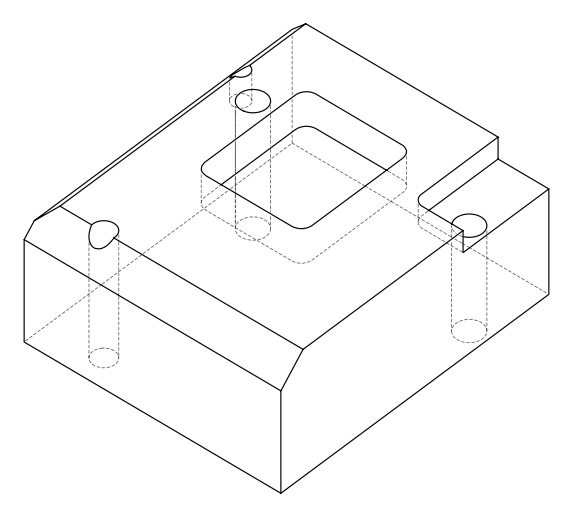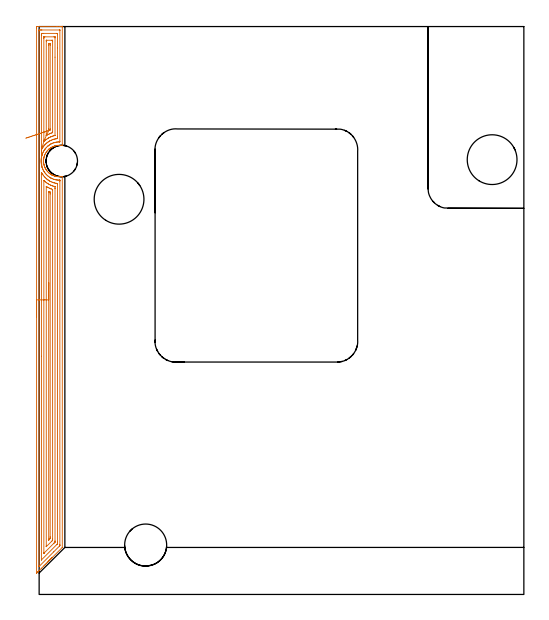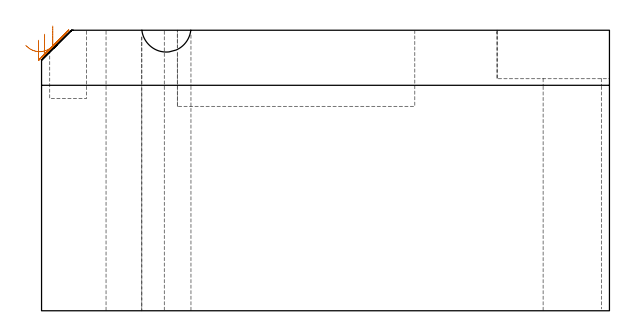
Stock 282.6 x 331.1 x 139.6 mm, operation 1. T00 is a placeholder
(PLAN: 12 operations, 8 tool changes, 73.2 min)
(1 AREA_MILL | FG_CHAMFER_SURFACE | UGT0205_001 | 14.87 min | 36488 mm3)
(2 AREA_MILL_1 | FG_CHAMFER_SURFACE_1 | UGT0205_001 | 22.44 min | 104309 mm3)
(3 MILL_CORNER_NOTCH_RECTANGULAR | CORNER_NOTCH_RECTANGULAR | UGT0201_094 | Follow Part, ap 5, ae 75% | 5.41 min | 142073 mm3)
(4 MILL_RECTANGULAR_POCKET | POCKET_RECTANGULAR_STRAIGHT | NXT0201_012 | Follow Part, ap 4, ae 75% | 27.15 min | 603683 mm3)
(5 MILL_BLIND_HOLE_FROM_SOLID_MATERIAL | STEP1POCKET | NXT0201_012 | Spiral | 0.36 min | 8154 mm3)
(6 INDEXABLE_INSERT_DRILL_THROUGH_HOLE_FROM_SOLID | STEP1HOLE | NXT0302_029 | 0.58 min | 92146 mm3)
(7 INDEXABLE_INSERT_DRILL_THROUGH_HOLE_FROM_SOLID_1 | STEP1HOLE_2 | NXT0302_029 | 0.48 min | 76244 mm3)
(8 SPOT_DRILL | STEP1HOLE_1 | NXT0321_9005460120000 | 0.05 min | 128 mm3)
(9 DRILL_BLIND_HOLE_INTO_CENTER | STEP1HOLE_1 | NXT0301_035 | 0.05 min | 228 mm3)
(10 GUN_DRILL_THROUGH_HOLE | STEP1HOLE_1 | UGT0307_002 | 0.63 min | 3672 mm3)
(11 SPADE_DRILL_TO_ENLARGE_THROUGH_HOLE | STEP1HOLE_1 | UGT0306_006 | 0.59 min | 22113 mm3)
(12 DRILL_TO_ENLARGE_THROUGH_HOLE | STEP1HOLE_1 | UGT0301_058 | 0.6 min | 38709 mm3)
(TOOL UGT0205_001 | Chamfer Mill 20 x 3 x 45 deg. | D20 FL50 Z2)
(TOOL UGT0201_094 | End mill 20 mm | D20 FL38 Z4)
(TOOL NXT0201_012 | ENDMILL 16mm [2P460-1600-NA 1630] | D16 FL38 Z6)
(TOOL NXT0302_029 | Index. Insert Drill 29mm [880-D2900L32-05] | D29 PA176 FL145 Z2)
(TOOL NXT0321_9005460120000 | NC Spot Drill, 142deg, 12mm, Carbide, Uncoated | D12 PA142 FL30 Z2)
(TOOL NXT0301_035 | Carbide Drill 6.4mm [860.1-0640-032A1-MM 2214] | D6.4 PA140 FL53 Z2)
(TOOL UGT0307_002 | Gun Drill 6 mm | D6 PA130 FL24 Z1)
(TOOL UGT0306_006 | Spade Drill 15.5mm | D15.5 PA132 FL10 Z2)
(TOOL UGT0301_058 | Twist Drill 24.5 mm | D24.5 PA118 FL160 Z2)
(OP 1 AREA_MILL)
G17 G21 G94 G90
T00 M6
G54
G17 G0 G90 X-1.5 Y161.75 S1061 M3
G43 Z149.6 H0
Z134.6
G94 G1 Y161.788 Z133.728 F250.
Y161.902 Z132.864
Y162.091 Z132.012
Y162.353 Z131.18
Y162.687 Z130.374
Y163.09 Z129.6
Y163.558 Z128.864
Y164.09 Z128.172
Y164.679 Z127.529
Y165.322 Z126.94
Y166.014 Z126.408
Y166.75 Z125.94
Y167.524 Z125.537
Y168.33 Z125.203
Y169.162 Z124.941
Y170.013 Z124.752
Y170.878 Z124.638
Y171.75 Z124.6
Y330.032
X-1.499 Y330.47 Z124.601
X-1.495 Y330.922 Z124.603
X-1.492 Y331.09 Z124.606
X-1.051 Y331.1 Z125.047
X10.407 Z136.501
X11.809 Z137.905
X12.169 Z138.264
X12.89 Z138.99
X13.133 Z139.232
X13.497 Y331.094 Z139.587
Y331.093 Z139.588
X13.5 Y330.917 Z139.6
Y262.511
X13.493 Y261.68 Z139.593
X13.492 Z139.591
X13.148 Y261.732 Z139.247
X12.761 Y261.781 Z138.86
X12.323 Y261.821 Z138.422
X11.884 Y261.84 Z137.984
X11.445 Y261.839 Z137.545
X11.007 Y261.816 Z137.107
X10.568 Y261.772 Z136.668
X10.13 Y261.704 Z136.23
X9.701 Y261.617 Z135.801
X9.443 Y261.564 Z135.54
X9.256 Y261.513 Z135.351
X9.004 Y261.434 Z135.095
X8.816 Y261.376 Z134.909
X8.377 Y261.219 Z134.476
X8.262 Y261.17 Z134.361
X7.936 Y261.032 Z134.035
X7.5 Y260.823 Z133.6
X7.211 Y260.671 Z133.311
X6.881 Y260.464 Z132.979
X6.791 Y260.408 Z132.891
X6.623 Y260.302 Z132.723
X6.26 Y260.048 Z132.358
X6.088 Y259.918 Z132.188
X5.903 Y259.777 Z132.003
X5.825 Y259.71 Z131.925
X5.747 Y259.643 Z131.846
X5.626 Y259.53 Z131.724
X5.559 Y259.467 Z131.655
X5.414 Y259.334 Z131.514
X5.346 Y259.27 Z131.445
X4.959 Y258.883 Z131.056
X4.871 Y258.785 Z130.969
X4.749 Y258.636 Z130.847
X4.547 Y258.392 Z130.647
X4.241 Y257.99 Z130.339
X3.994 Y257.622 Z130.092
X3.684 Y257.096 Z129.781
X3.457 Y256.652 Z129.556
X3.255 Y256.202 Z129.351
X3.148 Y255.935 Z129.245
X3.118 Y255.859 Z129.214
X3.101 Y255.805 Z129.195
X3.062 Y255.689 Z129.16
X2.955 Y255.357 Z129.052
X2.939 Y255.309 Z129.037
X2.817 Y254.863 Z128.916
X2.747 Y254.542 Z128.845
X2.731 Y254.463 Z128.826
X2.72 Y254.415 Z128.816
X2.646 Y253.969 Z128.742
X2.601 Y253.569 Z128.694
X2.595 Y253.521 Z128.689
X2.583 Y253.345 Z128.678
X2.567 Y253.075 Z128.658
Y253.036 Z128.656
X2.563 Y252.936 Z128.659
X2.559 Y252.673 Z128.653
X2.557 Y252.626 Z128.654
X2.563 Y252.467 Z128.658
X2.566 Y252.386 Z128.663
X2.573 Y252.2 Z128.667
X2.574 Y252.181 Z128.668
X2.611 Y251.734 Z128.705
X2.669 Y251.286 Z128.766
X2.743 Y250.887 Z128.838
X2.75 Y250.84 Z128.847
X2.763 Y250.779 Z128.863
X2.854 Y250.392 Z128.954
X2.966 Y249.992 Z129.065
X2.979 Y249.947 Z129.078
X3.045 Y249.742 Z129.144
X3.119 Y249.539 Z129.213
X3.317 Y249.053 Z129.413
X3.507 Y248.644 Z129.607
X3.527 Y248.603 Z129.627
X3.761 Y248.159 Z129.859
X3.858 Y247.992 Z129.958
X3.875 Y247.965 Z129.974
X3.911 Y247.906 Z130.011
X3.993 Y247.775 Z130.093
X4.237 Y247.424 Z130.333
X4.315 Y247.31 Z130.414
X4.346 Y247.266 Z130.444
X4.601 Y246.937 Z130.701
X4.87 Y246.618 Z130.969
X5.097 Y246.372 Z131.196
X5.417 Y246.059 Z131.515
X5.559 Y245.931 Z131.655
X5.681 Y245.819 Z131.78
X5.747 Y245.76 Z131.846
X6.087 Y245.478 Z132.185
X6.294 Y245.326 Z132.39
X6.354 Y245.282 Z132.451
X6.624 Y245.094 Z132.722
X6.858 Y244.949 Z132.958
X7.048 Y244.831 Z133.147
X7.261 Y244.709 Z133.36
X7.322 Y244.675 Z133.419
X7.405 Y244.627 Z133.504
X7.479 Y244.585 Z133.578
X7.589 Y244.533 Z133.687
X7.763 Y244.452 Z133.856
X7.938 Y244.368 Z134.033
X8.075 Y244.31 Z134.172
X8.377 Y244.182 Z134.476
X8.644 Y244.086 Z134.741
X8.814 Y244.024 Z134.912
X9.159 Y243.919 Z135.258
X9.254 Y243.89 Z135.352
X9.525 Y243.822 Z135.622
X9.682 Y243.782 Z135.78
X9.913 Y243.733 Z136.013
X10.11 Y243.691 Z136.21
X11.007 Y243.589 Z137.107
X11.445 Y243.561 Z137.545
X11.884 Y243.56 Z137.984
X12.321 Y243.579 Z138.421
X12.761 Y243.617 Z138.861
X13.051 Y243.654 Z139.151
X13.345 Y243.7 Z139.445
X13.492 Y243.727 Z139.592
X13.494 Y243.722 Z139.594
X13.5 Y243.692 Z139.6
X13.501 Y27.421 Z139.599
X13.498 Y27.401 Z139.597
Y27.397
X7.763 Y21.661 Z133.859
X7.626 Y21.525 Z133.724
X7.461 Y21.36 Z133.559
X7.322 Y21.22 Z133.418
X7.179 Y21.078 Z133.277
X7.027 Y20.925 Z133.124
X6.881 Y20.779 Z132.977
X6.732 Y20.631 Z132.83
X6.592 Y20.491 Z132.69
X6.441 Y20.338 Z132.536
X6.285 Y20.183 Z132.382
X6.158 Y20.057 Z132.256
X6. Y19.897 Z132.095
X5.837 Y19.736 Z131.935
X5.723 Y19.622 Z131.821
X5.559 Y19.457 Z131.654
X5.39 Y19.289 Z131.488
X5.119 Y19.018 Z131.217
X4.944 Y18.842 Z131.04
X4.381 Y18.281 Z130.481
X4.05 Y17.948 Z130.146
X3.446 Y17.346 Z129.546
X2.769 Y16.668 Z128.867
X1.366 Y15.265 Z127.465
X0.025 Y13.924 Z126.123
X-0.541 Y13.359 Z125.558
X-0.757 Y13.142 Z125.34
X-0.869 Y13.03 Z125.229
X-1.317 Y12.583 Z124.782
X-1.491 Y12.417 Z124.608
X-1.499 Y12.413 Z124.6
X-1.5 Y171.75
X-0.086 Z126.014
X-0.085 Y328.597 Z126.015
X-0.084 Y328.682 Z126.016
X-0.079 Y329.077 Z126.021
X0.307 Y329.093 Z126.407
X0.712 Y329.098 Z126.812
X1.181 Y329.1 Z127.281
X1.593 Z127.693
X11.986 Y329.099 Z138.086
X12.02 Y329.098 Z138.12
X12.055 Y329.094 Z138.155
X12.079 Y329.09 Z138.179
X12.08 Y329.062 Z138.18
X12.085 Y328.767 Z138.185
Y264.299
X12.08 Y263.895 Z138.18
X12.079 Y263.853 Z138.179
X12.019 Y263.845 Z138.119
X11.891 Y263.842 Z137.991
X11.743 Y263.838 Z137.843
X11.288 Y263.822 Z137.388
X10.898 Y263.8 Z136.998
X10.407 Y263.749 Z136.507
X10.112 Y263.704 Z136.212
X9.525 Y263.595 Z135.625
X9.37 Y263.563 Z135.47
X8.754 Y263.405 Z134.854
X8.67 Y263.379 Z134.77
X8.644 Y263.37 Z134.744
X8.02 Y263.144 Z134.12
X7.763 Y263.036 Z133.863
X7.402 Y262.877 Z133.502
X6.881 Y262.627 Z132.981
X6.805 Y262.589 Z132.905
X6.662 Y262.511 Z132.762
X6.254 Y262.253 Z132.354
X6. Y262.087 Z132.1
X5.726 Y261.895 Z131.826
X5.339 Y261.617 Z131.439
X5.216 Y261.518 Z131.316
X5.119 Y261.435 Z131.219
X4.749 Y261.098 Z130.849
X4.35 Y260.723 Z130.45
X4.293 Y260.666 Z130.393
X4.237 Y260.606 Z130.337
X3.874 Y260.198 Z129.974
X3.568 Y259.828 Z129.668
X3.474 Y259.708 Z129.574
X3.356 Y259.549 Z129.456
X3.105 Y259.189 Z129.205
X2.934 Y258.934 Z129.034
X2.762 Y258.643 Z128.862
X2.475 Y258.141 Z128.575
X2.44 Y258.075 Z128.54
X2.422 Y258.04 Z128.522
X2.156 Y257.469 Z128.256
X2.014 Y257.146 Z128.114
X1.893 Y256.842 Z127.993
X1.689 Y256.252 Z127.789
X1.675 Y256.21 Z127.775
X1.665 Y256.179 Z127.765
X1.593 Y255.931 Z127.693
X1.477 Y255.475 Z127.577
X1.451 Y255.357 Z127.551
X1.326 Y254.735 Z127.426
X1.28 Y254.463 Z127.38
X1.216 Y253.952 Z127.316
X1.182 Y253.569 Z127.282
X1.155 Y253.119 Z127.255
X1.149 Y252.675 Z127.249
X1.161 Y252.22 Z127.261
X1.187 Y251.781 Z127.287
X1.241 Y251.244 Z127.341
X1.289 Y250.887 Z127.389
X1.423 Y250.165 Z127.523
X1.463 Y249.992 Z127.563
X1.593 Y249.47 Z127.693
X1.7 Y249.098 Z127.8
X1.719 Y249.034 Z127.819
X1.751 Y248.938 Z127.851
X1.918 Y248.494 Z128.018
X2.037 Y248.204 Z128.137
X2.154 Y247.928 Z128.254
X2.411 Y247.374 Z128.511
X2.445 Y247.31 Z128.545
X2.475 Y247.254 Z128.575
X2.775 Y246.721 Z128.875
X2.965 Y246.416 Z129.065
X3.356 Y245.85 Z129.456
X3.61 Y245.521 Z129.71
X3.895 Y245.177 Z129.995
X4.237 Y244.795 Z130.337
X4.402 Y244.627 Z130.502
X4.772 Y244.279 Z130.872
X5.119 Y243.973 Z131.219
X5.41 Y243.733 Z131.51
X6. Y243.31 Z132.1
X6.762 Y242.839 Z132.862
X6.881 Y242.772 Z132.981
X7.025 Y242.693 Z133.125
X7.763 Y242.364 Z133.863
X8.52 Y242.07 Z134.62
X8.644 Y242.031 Z134.744
X8.926 Y241.945 Z135.026
X9.525 Y241.8 Z135.625
X9.709 Y241.758 Z135.809
X10.094 Y241.696 Z136.194
X10.407 Y241.656 Z136.507
X10.727 Y241.62 Z136.827
X11.288 Y241.579 Z137.388
X11.661 Y241.566 Z137.761
X11.982 Y241.562 Z138.082
X12.047 Y241.56 Z138.147
X12.073 Y241.558 Z138.173
X12.079 Y241.533 Z138.179
X12.081 Y241.455 Z138.181
X12.085 Y241.136 Z138.185
X12.086 Y241.05 Z138.186
X12.085 Y29.125 Z138.185
X12.082 Y28.721 Z138.182
X12.079 Y28.519 Z138.179
X12.07 Y28.431 Z138.17
X12.023 Y28.38 Z138.123
X11.88 Y28.231 Z137.98
X8.501 Y24.85 Z134.601
X0.042 Y16.392 Z126.142
X-0.054 Y16.298 Z126.046
X-0.074 Y16.281 Z126.026
X-0.079 Y16.28 Z126.021
X-0.08 Y16.282 Z126.02
X-0.083 Y16.328 Z126.017
X-0.085 Y16.522 Z126.015
X-0.086 Y16.607 Z126.014
Y171.75
X1.328 Z127.428
X1.329 Y244.896 Z127.429
X1.33 Y245.521 Z127.43
X1.331 Y245.787 Z127.431
X1.335 Y246.031 Z127.435
X1.593 Y245.594 Z127.693
X1.693 Y245.42 Z127.793
X2.224 Y244.627 Z128.324
X2.475 Y244.279 Z128.575
X2.913 Y243.733 Z129.013
X3.356 Y243.231 Z129.456
X3.752 Y242.839 Z129.852
X4.237 Y242.394 Z130.337
X4.477 Y242.187 Z130.577
X4.773 Y241.945 Z130.873
X5.119 Y241.696 Z131.219
X5.317 Y241.558 Z131.417
X5.821 Y241.232 Z131.921
X6. Y241.124 Z132.1
X6.123 Y241.05 Z132.223
X6.614 Y240.787 Z132.714
X6.881 Y240.665 Z132.981
X7.558 Y240.363 Z133.658
X7.763 Y240.285 Z133.863
X8.106 Y240.156 Z134.206
X8.644 Y239.994 Z134.744
X8.866 Y239.931 Z134.966
X9.525 Y239.781 Z135.625
X9.973 Y239.701 Z136.073
X10.407 Y239.643 Z136.507
X10.527 Y239.626 Z136.627
X10.617 Y239.61 Z136.717
X10.665 Y239.599 Z136.765
X10.666 Y239.53 Z136.766
X10.67 Y239.262 Z136.77
X10.671 Y238.994 Z136.771
Y30.645
X10.67 Y30.02 Z136.77
X10.669 Y29.754 Z136.769
X10.665 Y29.487 Z136.765
X10.407 Y29.208 Z136.507
X10.366 Y29.166 Z136.466
X1.383 Y20.183 Z127.483
X1.361 Y20.166 Z127.461
X1.339 Y20.149 Z127.439
X1.334 Y20.183 Z127.434
X1.332 Y20.223 Z127.432
X1.329 Y20.451 Z127.429
X1.328 Y138.849 Z127.428
Y171.75
X2.743 Z128.843
Y241.226
X2.744 Y241.314 Z128.844
X2.747 Y241.357 Z128.847
X2.748 Y241.365 Z128.848
X2.757 Y241.359 Z128.857
X3.094 Y241.05 Z129.194
X3.356 Y240.816 Z129.456
X3.702 Y240.512 Z129.802
X4.135 Y240.156 Z130.235
X4.237 Y240.08 Z130.337
X4.496 Y239.894 Z130.596
X5.119 Y239.495 Z131.219
X5.489 Y239.262 Z131.589
X6. Y238.979 Z132.1
X6.541 Y238.713 Z132.641
X6.881 Y238.568 Z132.981
X7.359 Y238.368 Z133.459
X7.763 Y238.223 Z133.863
X7.979 Y238.149 Z134.079
X8.644 Y237.962 Z134.744
X9.181 Y237.823 Z135.281
X9.23 Y237.804 Z135.33
X9.25 Y237.795 Z135.35
X9.253 Y237.75 Z135.353
X9.255 Y237.474 Z135.355
X9.257 Y236.851 Z135.357
Y236.579
Y31.186
X9.256 Y30.914 Z135.356
X9.252 Y30.603 Z135.352
X9.25 Y30.529 Z135.35
X9.219 Y30.48 Z135.319
X9.147 Y30.404 Z135.247
X8.771 Y30.02 Z134.871
X8.707 Y29.956 Z134.807
X2.937 Y24.186 Z129.037
X2.864 Y24.115 Z128.964
X2.762 Y24.021 Z128.862
X2.75 Y24.011 Z128.85
X2.748 Y24.031 Z128.848
X2.745 Y24.085 Z128.845
X2.743 Y24.145 Z128.843
Y171.75
X4.157 Z130.257
Y237.555
X4.164 Y237.895 Z130.264
X4.184 Y237.885 Z130.284
X4.237 Y237.854 Z130.337
X4.848 Y237.474 Z130.948
X5.119 Y237.317 Z131.219
X5.47 Y237.117 Z131.57
X6. Y236.868 Z132.1
X6.642 Y236.579 Z132.742
X6.881 Y236.482 Z132.981
X7.04 Y236.418 Z133.14
X7.763 Y236.161 Z133.863
X7.824 Y236.138 Z133.924
X7.836 Y236.121 Z133.936
X7.839 Y236.038 Z133.939
X7.842 Y235.93 Z133.942
X7.843 Y235.767 Z133.943
Y235.685
Y32.621
X7.842 Y31.808 Z133.942
X7.841 Y31.729 Z133.941
X7.836 Y31.646 Z133.936
X7.825 Y31.535 Z133.925
X7.763 Y31.468 Z133.863
X7.49 Y31.19 Z133.59
X7.216 Y30.914 Z133.316
X4.237 Y27.936 Z130.337
X4.188 Y27.889 Z130.288
X4.17 Y27.874 Z130.27
X4.165 Y27.873 Z130.265
X4.164 Y27.88 Z130.264
X4.16 Y27.986 Z130.26
X4.157 Y28.15 Z130.257
Y28.231
Y171.75
X5.571 Z131.671
X5.572 Y234.331 Z131.672
X5.575 Y234.791 Z131.675
X5.578 Y234.919 Z131.678
X5.58 Y234.938 Z131.68
X5.625 Y234.923 Z131.725
X5.672 Y234.905 Z131.772
X5.94 Y234.791 Z132.04
X6.045 Y234.745 Z132.145
X6.377 Y234.596 Z132.477
X6.414 Y234.579 Z132.514
X6.422 Y234.553 Z132.522
X6.425 Y234.489 Z132.525
X6.427 Y234.357 Z132.527
X6.429 Y233.897 Z132.529
Y233.462
Y33.596
X6.427 Y33.163 Z132.527
X6.424 Y32.702 Z132.524
X6.422 Y32.598 Z132.522
X6.364 Y32.523 Z132.464
X6.272 Y32.427 Z132.372
X6. Y32.149 Z132.1
X5.831 Y31.979 Z131.931
X5.66 Y31.808 Z131.76
X5.629 Y31.778 Z131.729
X5.608 Y31.761 Z131.708
X5.578 Y31.738 Z131.678
X5.575 Y31.773 Z131.675
X5.573 Y31.808 Z131.673
X5.572 Y31.889 Z131.672
X5.571 Y32.243 Z131.671
Y171.75
Y172.622 Z131.709
Y173.486 Z131.823
Y174.338 Z132.012
Y175.17 Z132.274
Y175.976 Z132.608
Y176.75 Z133.011
Y177.486 Z133.48
Y178.178 Z134.011
Y178.821 Z134.6
Y179.41 Z135.243
Y179.941 Z135.935
Y180.41 Z136.671
Y180.813 Z137.445
Y181.147 Z138.251
Y181.409 Z139.083
Y181.598 Z139.935
Y181.712 Z140.8
Y181.75 Z141.671
G0 Z149.6
X1.501 Y249.577
Z137.603
G1 Y249.601 Z136.731
X1.499 Y249.7 Z135.864
X1.496 Y249.874 Z135.009
X1.492 Y250.122 Z134.173
X1.487 Y250.443 Z133.361
X1.48 Y250.832 Z132.581
X1.472 Y251.288 Z131.837
X1.464 Y251.808 Z131.136
X1.454 Y252.386 Z130.483
X1.443 Y253.019 Z129.883
X1.432 Y253.702 Z129.34
X1.419 Y254.429 Z128.859
X1.406 Y255.196 Z128.443
X1.393 Y255.996 Z128.096
X1.379 Y256.824 Z127.82
X1.364 Y257.672 Z127.616
X1.35 Y258.535 Z127.488
X1.335 Y259.405 Z127.435
X1.333 Y259.56 Z127.433
X1.33 Y259.828 Z127.43
X1.329 Y260.097 Z127.429
X1.328 Y260.723 Z127.428
X1.329 Y326.268 Z127.429
X1.331 Y326.893 Z127.431
X1.333 Y327.027 Z127.433
X1.335 Y327.086 Z127.435
X1.396 Y327.093 Z127.496
X1.593 Y327.097 Z127.693
X2.271 Y327.1 Z128.371
X2.475 Z128.575
X10.203 Z136.303
X10.407 Y327.097 Z136.507
X10.61 Y327.092 Z136.71
X10.662 Y327.09 Z136.762
X10.665 Y327.053 Z136.765
X10.669 Y326.983 Z136.769
X10.671 Y326.893 Z136.771
X10.672 Y318.734 Z136.772
X10.671 Y266.714 Z136.771
X10.668 Y266.088 Z136.768
X10.666 Y265.825 Z136.766
X10.658 Y265.8 Z136.758
X10.628 Y265.794 Z136.728
X10.558 Y265.782 Z136.658
X10.407 Y265.759 Z136.507
X9.922 Y265.685 Z136.022
X9.525 Y265.612 Z135.625
X9.181 Y265.543 Z135.281
X8.644 Y265.405 Z134.744
X8.481 Y265.359 Z134.581
X7.964 Y265.194 Z134.064
X7.815 Y265.141 Z133.915
X7.763 Y265.12 Z133.863
X7.191 Y264.879 Z133.291
X6.881 Y264.739 Z132.981
X6.59 Y264.595 Z132.69
X6.02 Y264.299 Z132.12
X6.008 Y264.292 Z132.108
X6. Y264.287 Z132.1
X5.47 Y263.943 Z131.57
X5.119 Y263.704 Z131.219
X4.945 Y263.581 Z131.045
X4.708 Y263.405 Z130.808
X4.446 Y263.193 Z130.546
X4.237 Y263.011 Z130.337
X3.977 Y262.775 Z130.077
X3.695 Y262.511 Z129.795
X3.524 Y262.34 Z129.624
X3.356 Y262.165 Z129.456
X3.098 Y261.879 Z129.198
X2.869 Y261.617 Z128.969
X2.691 Y261.397 Z128.791
X2.475 Y261.121 Z128.575
X2.307 Y260.893 Z128.407
X2.185 Y260.723 Z128.285
X1.945 Y260.366 Z128.045
X1.614 Y259.828 Z127.714
X1.593 Y259.794 Z127.693
X1.335 Y259.405 Z127.435
X2.746 Y264.024 Z128.846
X2.744 Y264.026 Z128.844
X2.743 Y264.922 Z128.843
Y324.211
X2.747 Y324.829 Z128.847
X2.75 Y325.039 Z128.85
X2.759 Y325.09 Z128.859
X2.809 Y325.093 Z128.909
X2.918 Y325.096 Z129.018
X3.356 Y325.1 Z129.456
X8.644 Z134.744
X9.082 Y325.096 Z135.182
X9.191 Y325.093 Z135.291
X9.241 Y325.09 Z135.341
X9.25 Y325.06 Z135.35
X9.252 Y324.958 Z135.352
X9.256 Y324.483 Z135.356
X9.257 Y313.237 Z135.357
Y267.721
X9.255 Y267.643 Z135.355
X9.251 Y267.606 Z135.351
X9.249 Y267.595 Z135.349
X8.644 Y267.439 Z134.744
X8.289 Y267.342 Z134.389
X7.763 Y267.177 Z133.863
X7.618 Y267.128 Z133.718
X7.219 Y266.982 Z133.319
X6.979 Y266.883 Z133.079
X6.881 Y266.84 Z132.981
X6.371 Y266.605 Z132.471
X6. Y266.419 Z132.1
X5.785 Y266.306 Z131.885
X5.388 Y266.088 Z131.488
X5.221 Y265.984 Z131.321
X5.119 Y265.918 Z131.219
X4.689 Y265.63 Z130.789
X4.237 Y265.316 Z130.337
X4.167 Y265.265 Z130.267
X4.072 Y265.194 Z130.172
X3.675 Y264.87 Z129.775
X3.356 Y264.591 Z129.456
X3.204 Y264.454 Z129.304
X3.037 Y264.299 Z129.137
X2.939 Y264.206 Z129.039
X2.746 Y264.024 Z128.846
X4.166 Y267.51 Z130.266
X4.164 Y267.524 Z130.264
X4.16 Y267.631 Z130.26
X4.157 Y267.795 Z130.257
Y267.876
Y322.586
X4.159 Y322.749 Z130.259
X4.164 Y323.074 Z130.264
X4.169 Y323.092 Z130.269
X4.176 Y323.095 Z130.276
X4.196 Y323.098 Z130.296
X4.237 Y323.099 Z130.337
X4.451 Y323.1 Z130.551
X7.095 Z133.195
X7.763 Y323.097 Z133.863
X7.807 Y323.094 Z133.907
X7.829 Y323.091 Z133.929
X7.836 Y323.083 Z133.936
X7.838 Y322.994 Z133.938
X7.842 Y322.667 Z133.942
X7.843 Y322.504 Z133.943
Y322.422
Y269.583
X7.841 Y269.501 Z133.941
X7.836 Y269.339 Z133.936
X7.831 Y269.265 Z133.931
X7.812 Y269.256 Z133.912
X7.763 Y269.237 Z133.863
X7.422 Y269.116 Z133.522
X6.881 Y268.921 Z132.981
X6.773 Y268.88 Z132.873
X6.503 Y268.77 Z132.603
X6.155 Y268.613 Z132.255
X6. Y268.539 Z132.1
X5.562 Y268.321 Z131.662
X5.119 Y268.086 Z131.219
X4.985 Y268.012 Z131.085
X4.751 Y267.876 Z130.851
X4.186 Y267.518 Z130.286
X4.166 Y267.51 Z130.266
X5.586 Y270.47 Z131.686
X5.578 Y270.487 Z131.678
X5.576 Y270.559 Z131.676
X5.573 Y270.744 Z131.673
X5.571 Y270.994 Z131.671
Y271.453
Y320.175
X5.573 Y320.634 Z131.673
X5.576 Y321.064 Z131.676
X5.578 Y321.089 Z131.678
X5.599 Y321.092 Z131.699
X5.656 Y321.096 Z131.756
X5.77 Y321.099 Z131.87
X6. Y321.1 Z132.1
X6.423 Y321.099 Z132.523
X6.426 Y321.096 Z132.526
X6.428 Y321.094 Z132.528
X6.429 Y320.634 Z132.529
Y320.199
X6.428 Y271.453 Z132.528
X6.426 Y271.021 Z132.526
X6.423 Y270.874 Z132.523
X6.42 Y270.83 Z132.52
X6.394 Y270.816 Z132.494
X6.329 Y270.786 Z132.429
X5.671 Y270.499 Z131.771
X5.633 Y270.485 Z131.733
X5.586 Y270.47 Z131.686
X4.962 Y270.261 Z131.114
X4.292 Y270.038 Z130.601
X3.582 Y269.802 Z130.152
X2.839 Y269.554 Z129.77
X2.066 Y269.296 Z129.457
X1.27 Y269.031 Z129.217
X0.458 Y268.76 Z129.051
X-0.365 Y268.485 Z128.96
X-1.193 Y268.209 Z128.945
X-2.018 Y267.934 Z129.006
X-2.836 Y267.662 Z129.142
X-3.639 Y267.394 Z129.353
X-4.421 Y267.133 Z129.637
X-5.177 Y266.881 Z129.992
X-5.901 Y266.64 Z130.416
X-6.587 Y266.411 Z130.903
X-7.23 Y266.196 Z131.453
X-7.825 Y265.998 Z132.059
G0 Z149.6
M5
M2
